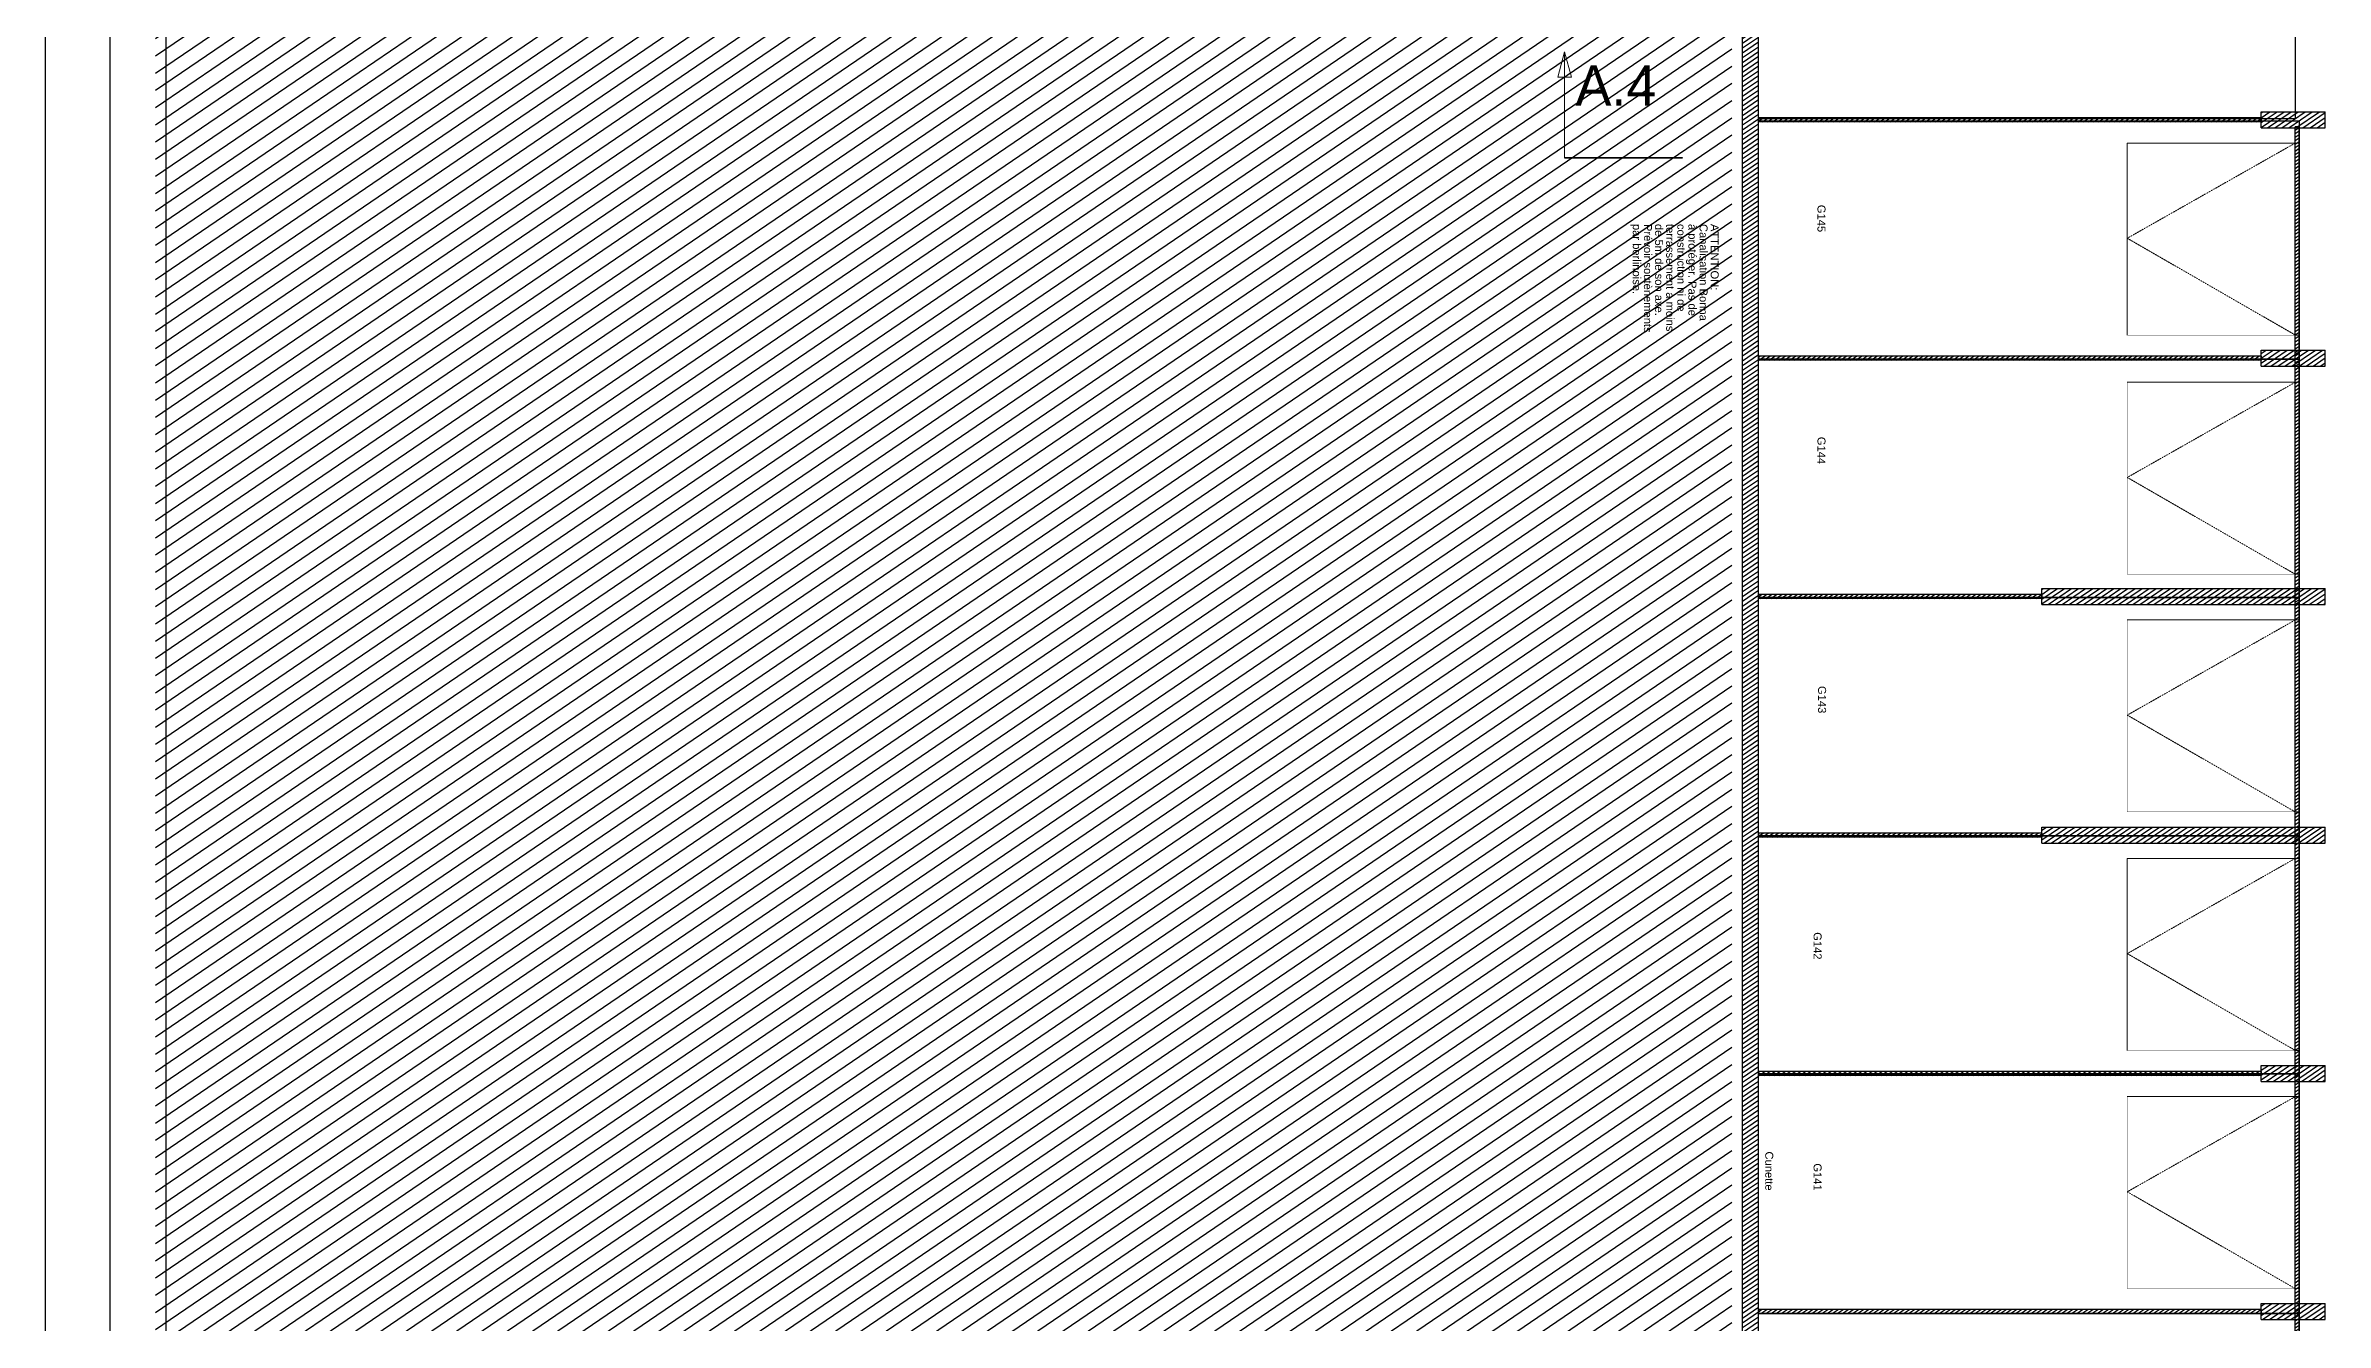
# Model space of a CAD drawing. Header units: millimetres. Extents: x 522027 to 600964, y -380282 to -298602.
# Drawn here: x 522027 to 550518, y -362112 to -346151 of the extents above; entities that cross this region are included whole.
import ezdxf

# ---------------------------------------------------------------- set-up
doc = ezdxf.new("R2010")
doc.units = ezdxf.units.MM
doc.linetypes.add('Style de ligne -1', pattern=[0.41664, 0.20828, -0.20836])
doc.linetypes.add('Style de ligne -6', pattern=[1.04164, 0.625, -0.20828, 0.06943, -0.13893])
doc.layers.add('3-BAT C-Niveau -2', color=7, linetype='Continuous')
doc.layers.add('prlm-ELEC-CFO', color=1, linetype='Continuous', lineweight=25)
doc.styles.add('Arial', font='arial.ttf')
doc.styles.add('Futura Std Book', font='')
doc.styles.get('Futura Std Book').set_extended_font_data('Futura Std Book')
pattern_1 = [(34.276399, (505201.977, 142745.115), (-23.42441, 44.173488), [])]
pattern_2 = [(34.2763986, (505019.333, 142779.704), (18.9067772, -30.5091477), [])]

# ---------------------------------------------------------------- blocks, each defined once
blk = doc.blocks.new('Groupe-158-1')
at = {"color": 7, "linetype": 'Continuous', "lineweight": 5}
blk.add_line((12659.9, -47507.5), (12635.3, -47377.3), dxfattribs=at)
at = {"color": 7, "linetype": 'Style de ligne -6', "lineweight": 35}
blk.add_line((12659.9, -47507.5), (12805.3, -47480), dxfattribs=at)
at = {"color": 7, "linetype": 'Continuous', "lineweight": 13, "flags": 128}
blk.add_lwpolyline([(12633, -47410), (12635.3, -47377.3), (12649.7, -47406.8)], close=True, dxfattribs=at)
at = {"color": 7, "insert": (12651.8, -47391.2), "char_height": 50.34, "attachment_point": 1, "rotation": 10.7313, "line_spacing_factor": 0.962448, "style": 'Futura Std Book'}
blk.add_mtext('A.4', dxfattribs=at)
blk = doc.blocks.new('PORTE DE GARAGE')
at = {"color": 7, "linetype": 'Style de ligne -1', "lineweight": 5}
for p in [(0, 5), (240, 5)]:
    blk.add_line(p, (121, 215), dxfattribs=at)
at = {"color": 7, "linetype": 'Style de ligne -1', "lineweight": 5, "flags": 128}
blk.add_lwpolyline([(0, 215), (240, 215), (240, 5), (0, 5)], close=True, dxfattribs=at)
at = {"color": 7, "linetype": 'Continuous', "lineweight": 13, "flags": 128}
blk.add_lwpolyline([(0, 5), (240, 5), (240, 0), (0, 0)], close=True, dxfattribs=at)

msp = doc.modelspace()

# ---------------------------------------------------------------- hatches: boundary and pattern name
at = {"layer": '3-BAT C-Niveau -2'}
h = msp.add_hatch(dxfattribs=at)
h.set_pattern_fill('H_FER', color=256, scale=10, angle=-10.7236, style=0, pattern_type=2)
h.set_pattern_definition([(34.276399, (1271368.98, -1040570.02), (-100.13346, 146.920128), [])])
h.paths.add_polyline_path([(536116.9, -317044.8), (541535.8, -316081.2), (542301.9, -320390.3), (550386.4, -320390.3), (550386.4, -321159.2), (553730.2, -321159.2), (553730.2, -322751.6), (558901.1, -322751.6), (558901.1, -325977.8), (566141.2, -325977.8), (566141.2, -335133), (571705.6, -335120), (571678.7, -300573.7), (523400.1, -300573.7), (523400.1, -377670.9), (569419.8, -377645.5), (570919.8, -374994.4), (571779.8, -372263.8), (572139.8, -369723.8), (572259.8, -366703.8), (571699.8, -363123.5), (571099.8, -361483.8), (570265.5, -360103.8), (569209.8, -359183.8), (567799.8, -358683.8), (565261.2, -358643.8), (565261.2, -364656.8), (565261.2, -369214.9), (551604, -369214.9), (551604, -367518.8), (543101.2, -367518.8), (543101.2, -331095.5), (537729.9, -326062)])
h = msp.add_hatch(dxfattribs=at)
h.set_pattern_fill('MURS MACONNERIE-2', color=256, scale=10, angle=-10.7236, style=0, pattern_type=2)
h.set_pattern_definition(pattern_1)
h.paths.add_polyline_path([(543231.5, -368039.2), (543431.5, -367839.2), (543431.5, -331460.7), (543231.5, -331615.9)])
h = msp.add_hatch(dxfattribs=at)
h.set_pattern_fill('MURS MACONNERIE-2', color=256, scale=10, angle=-10.7236, style=0, pattern_type=2)
h.set_pattern_definition(pattern_1)
h.paths.add_polyline_path([(549716.7, -346979.2), (549716.7, -347179.2), (550516.7, -347179.2), (550516.7, -346979.2)])
h = msp.add_hatch(dxfattribs=at)
h.set_pattern_fill('50_BETON', color=256, scale=10, angle=-10.7236, style=0, pattern_type=2)
h.set_pattern_definition(pattern_2)
h.paths.add_polyline_path([(549716.7, -347104.2), (549716.7, -347054.2), (543431.5, -347054.2), (543431.5, -347104.2)])
h = msp.add_hatch(dxfattribs=at)
h.set_pattern_fill('50_BETON', color=256, scale=10, angle=-10.7236, style=0, pattern_type=2)
h.set_pattern_definition(pattern_2)
h.paths.add_polyline_path([(550141.5, -367839.2), (550191.5, -367839.2), (550191.5, -347168), (550141.5, -347168)])
h = msp.add_hatch(dxfattribs=at)
h.set_pattern_fill('50_BETON', color=256, scale=10, angle=-10.7236, style=0, pattern_type=2)
h.set_pattern_definition(pattern_2)
h.paths.add_polyline_path([(549716.7, -350084.2), (549716.7, -350034.2), (543431.5, -350034.2), (543431.5, -350084.2)])
h = msp.add_hatch(dxfattribs=at)
h.set_pattern_fill('MURS MACONNERIE-2', color=256, scale=10, angle=-10.7236, style=0, pattern_type=2)
h.set_pattern_definition(pattern_1)
h.paths.add_polyline_path([(549716.7, -349959.2), (549716.7, -350159.2), (550516.7, -350159.2), (550516.7, -349959.2)])
h = msp.add_hatch(dxfattribs=at)
h.set_pattern_fill('MURS MACONNERIE-2', color=256, scale=10, angle=-10.7236, style=0, pattern_type=2)
h.set_pattern_definition(pattern_1)
h.paths.add_polyline_path([(546975.7, -352939.2), (546975.7, -353139.2), (550516.7, -353139.2), (550516.7, -352939.2)])
h = msp.add_hatch(dxfattribs=at)
h.set_pattern_fill('50_BETON', color=256, scale=10, angle=-10.7236, style=0, pattern_type=2)
h.set_pattern_definition(pattern_2)
h.paths.add_polyline_path([(546975.7, -353064.2), (546975.7, -353014.2), (543431.5, -353014.2), (543431.5, -353064.2)])
h = msp.add_hatch(dxfattribs=at)
h.set_pattern_fill('50_BETON', color=256, scale=10, angle=-10.7236, style=0, pattern_type=2)
h.set_pattern_definition(pattern_2)
h.paths.add_polyline_path([(546975.7, -356044.2), (546975.7, -355994.2), (543431.5, -355994.2), (543431.5, -356044.2)])
h = msp.add_hatch(dxfattribs=at)
h.set_pattern_fill('MURS MACONNERIE-2', color=256, scale=10, angle=-10.7236, style=0, pattern_type=2)
h.set_pattern_definition(pattern_1)
h.paths.add_polyline_path([(546975.7, -355919.2), (546975.7, -356119.2), (550516.7, -356119.2), (550516.7, -355919.2)])
h = msp.add_hatch(dxfattribs=at)
h.set_pattern_fill('50_BETON', color=256, scale=10, angle=-10.7236, style=0, pattern_type=2)
h.set_pattern_definition(pattern_2)
h.paths.add_polyline_path([(549716.7, -359024.2), (549716.7, -358974.2), (543431.5, -358974.2), (543431.5, -359024.2)])
h = msp.add_hatch(dxfattribs=at)
h.set_pattern_fill('MURS MACONNERIE-2', color=256, scale=10, angle=-10.7236, style=0, pattern_type=2)
h.set_pattern_definition(pattern_1)
h.paths.add_polyline_path([(549716.7, -358899.2), (549716.7, -359099.2), (550516.7, -359099.2), (550516.7, -358899.2)])
h = msp.add_hatch(dxfattribs=at)
h.set_pattern_fill('50_BETON', color=256, scale=10, angle=-10.7236, style=0, pattern_type=2)
h.set_pattern_definition(pattern_2)
h.paths.add_polyline_path([(549716.7, -362001.5), (549716.7, -361951.5), (543431.5, -361951.5), (543431.5, -362001.5)])
h = msp.add_hatch(dxfattribs=at)
h.set_pattern_fill('MURS MACONNERIE-2', color=256, scale=10, angle=-10.7236, style=0, pattern_type=2)
h.set_pattern_definition(pattern_1)
h.paths.add_polyline_path([(549716.7, -361876.5), (549716.7, -362076.5), (550516.7, -362076.5), (550516.7, -361876.5)])

# ---------------------------------------------------------------- linework, layer by layer
at = {"lineweight": 25}
for points in [[(522026.9, -298601.8), (596908.8, -298601.8), (596908.8, -380281.8), (522026.9, -380281.8)], [(522833.2, -299491.9), (595742.2, -299491.9), (595742.2, -379260.2), (522833.2, -379260.2)]]:
    msp.add_lwpolyline(points, close=True, dxfattribs=at)
at = {"layer": '3-BAT C-Niveau -2'}
for p, q in [((543231.5, -368039.2), (543231.5, -331615.9)), ((543231.5, -368039.2), (543231.5, -331615.9)), ((543431.5, -367839.2), (543431.5, -344449.2)), ((543431.5, -361967.4), (543431.5, -344449.2)), ((549716.7, -346979.2), (550516.7, -346979.2)), ((549716.7, -346979.2), (550516.7, -346979.2)), ((549716.7, -347179.2), (549716.7, -346979.2)), ((550516.7, -347179.2), (550516.7, -346979.2)), ((549716.7, -347054.2), (543431.5, -347054.2)), ((543431.5, -347054.2), (543431.5, -347104.2)), ((549716.7, -347054.2), (543431.5, -347054.2)), ((549716.7, -347104.2), (543431.5, -347104.2)), ((549716.7, -347104.2), (543431.5, -347104.2)), ((549716.7, -347054.2), (549716.7, -347104.2)), ((549716.7, -347179.2), (550516.7, -347179.2)), ((549716.7, -347179.2), (550516.7, -347179.2)), ((550141.5, -367839.2), (550141.5, -347168)), ((550191.5, -347168), (550141.5, -347168)), ((550141.5, -367839.2), (550141.5, -347168)), ((550191.5, -367839.2), (550191.5, -347168)), ((550191.5, -367839.2), (550191.5, -347168)), ((549716.7, -350034.2), (543431.5, -350034.2)), ((543431.5, -350034.2), (543431.5, -350084.2)), ((549716.7, -350034.2), (543431.5, -350034.2)), ((549716.7, -350084.2), (543431.5, -350084.2)), ((549716.7, -350084.2), (543431.5, -350084.2)), ((549716.7, -349959.2), (550516.7, -349959.2)), ((549716.7, -349959.2), (550516.7, -349959.2)), ((549716.7, -350159.2), (549716.7, -349959.2)), ((549716.7, -350034.2), (549716.7, -350084.2)), ((550516.7, -350159.2), (550516.7, -349959.2)), ((549716.7, -350159.2), (550516.7, -350159.2)), ((549716.7, -350159.2), (550516.7, -350159.2)), ((546975.7, -352939.2), (550516.7, -352939.2)), ((546975.7, -352939.2), (550516.7, -352939.2)), ((546975.7, -353139.2), (546975.7, -352939.2)), ((550516.7, -353139.2), (550516.7, -352939.2)), ((546975.7, -353014.2), (543431.5, -353014.2)), ((543431.5, -353014.2), (543431.5, -353064.2)), ((546975.7, -353014.2), (543431.5, -353014.2)), ((546975.7, -353064.2), (543431.5, -353064.2)), ((546975.7, -353064.2), (543431.5, -353064.2)), ((546975.7, -353014.2), (546975.7, -353064.2)), ((546975.7, -353139.2), (550516.7, -353139.2)), ((546975.7, -353139.2), (550516.7, -353139.2)), ((546975.7, -355994.2), (543431.5, -355994.2)), ((543431.5, -355994.2), (543431.5, -356044.2)), ((546975.7, -355994.2), (543431.5, -355994.2)), ((546975.7, -356044.2), (543431.5, -356044.2)), ((546975.7, -356044.2), (543431.5, -356044.2)), ((546975.7, -355919.2), (550516.7, -355919.2)), ((546975.7, -355919.2), (550516.7, -355919.2)), ((546975.7, -356119.2), (546975.7, -355919.2)), ((546975.7, -355994.2), (546975.7, -356044.2)), ((546975.7, -356119.2), (550516.7, -356119.2)), ((546975.7, -356119.2), (550516.7, -356119.2)), ((550516.7, -356119.2), (550516.7, -355919.2)), ((549716.7, -358974.2), (543431.5, -358974.2)), ((543431.5, -358974.2), (543431.5, -359024.2)), ((549716.7, -358974.2), (543431.5, -358974.2)), ((549716.7, -358899.2), (550516.7, -358899.2)), ((549716.7, -358899.2), (550516.7, -358899.2)), ((549716.7, -359099.2), (549716.7, -358899.2)), ((549716.7, -358974.2), (549716.7, -359024.2)), ((549716.7, -359024.2), (543431.5, -359024.2)), ((549716.7, -359024.2), (543431.5, -359024.2)), ((549716.7, -359099.2), (550516.7, -359099.2)), ((549716.7, -359099.2), (550516.7, -359099.2)), ((549716.7, -361951.5), (543431.5, -361951.5)), ((543431.5, -361951.5), (543431.5, -362001.5)), ((549716.7, -361951.5), (543431.5, -361951.5)), ((549716.7, -362001.5), (543431.5, -362001.5)), ((549716.7, -362001.5), (543431.5, -362001.5)), ((549716.7, -361876.5), (550516.7, -361876.5)), ((549716.7, -361876.5), (550516.7, -361876.5)), ((549716.7, -362076.5), (549716.7, -361876.5)), ((549716.7, -361951.5), (549716.7, -362001.5)), ((549716.7, -362076.5), (550516.7, -362076.5)), ((549716.7, -362076.5), (550516.7, -362076.5)), ((550516.7, -362076.5), (550516.7, -361876.5))]:
    msp.add_line(p, q, dxfattribs=at)
at = {"layer": '3-BAT C-Niveau -2', "ltscale": 50.8, "flags": 128}
msp.add_lwpolyline([(523530.3, -301094), (523530.3, -378191.2), (569550.1, -378165.8), (571050.1, -375514.7), (571910.1, -372784.2), (572270.1, -370244.2), (572390.1, -367224.2), (571830.1, -363643.9), (571230.1, -362004.2), (570395.7, -360624.2), (569340.1, -359704.2), (567930.1, -359204.2), (565391.5, -359164.2), (565391.5, -365177.1), (565391.5, -369735.3), (551734.3, -369735.3), (551734.3, -368039.2), (543231.5, -368039.2), (543231.5, -331615.9), (537860.1, -326582.4)], dxfattribs=at)
at = {"layer": '3-BAT C-Niveau -2', "flags": 128}
for points in [[(543431.5, -344363.1), (550141.5, -344363.1), (550141.5, -347065.3), (543431.5, -347065.3)], [(543431.5, -347090.3), (550191.5, -347090.3), (550191.5, -350070.3), (543431.5, -350070.3)], [(543431.5, -350070.3), (550191.5, -350070.3), (550191.5, -353050.3), (543431.5, -353050.3)], [(543431.5, -353050.3), (550191.5, -353050.3), (550191.5, -356030.3), (543431.5, -356030.3)], [(543431.5, -356030.3), (550191.5, -356030.3), (550191.5, -359010.3), (543431.5, -359010.3)], [(543431.5, -358999.2), (550191.5, -358999.2), (550191.5, -362001.5), (543431.5, -362001.5)], [(543431.5, -362001.5), (550191.5, -362001.5), (550191.5, -364959.2), (543431.5, -364959.2)]]:
    msp.add_lwpolyline(points, close=True, dxfattribs=at)
at = {"layer": 'prlm-ELEC-CFO', "lineweight": 30}
msp.add_line((550516.7, -359099.2), (550516.7, -358899.2), dxfattribs=at)

# ---------------------------------------------------------------- block references
at = {"layer": '3-BAT C-Niveau -2', "xscale": 10, "yscale": 10, "zscale": 10}
for name, p, rotation in [('Groupe-158-1', (505019.3, 142779.7), 349.2763985886067), ('PORTE DE GARAGE', (550191.5, -349769.2), 89.9999933324954), ('PORTE DE GARAGE', (550191.5, -352759.2), 89.9999933324954), ('PORTE DE GARAGE', (550191.5, -355730.3), 89.9999933324954), ('PORTE DE GARAGE', (550191.5, -358711.7), 89.9999933324954), ('PORTE DE GARAGE', (550191.5, -361689.2), 89.9999933324954)]:
    msp.add_blockref(name, p, dxfattribs=dict(at, rotation=rotation))

# ---------------------------------------------------------------- texts
at = {"layer": '3-BAT C-Niveau -2', "char_height": 100, "rotation": 269.99999, "style": 'Arial'}
for s, insert, attachment_point, line_spacing_factor in [('G145', (544219.4, -348312.1), 5, 1.060906), ('ATTENTION: \\PCanalisation Bonna\\Pà protéger. Pas de \\Pconstruction ni de \\Pterrassement à moins\\Pde 5m de son axe.\\PPrévoir soutènements \\Ppar berlinoise.\\P', (542935.9, -348380.3), 1, 0.834288), ('G144', (544219.4, -351212.1), 5, 1.060906), ('G143', (544227.1, -354326.8), 5, 1.060906), ('G142', (544171.2, -357405.1), 5, 1.060906), ('Cunette{\\H1.481x;\\P}', (543617.6, -360219.5), 2, 0.834288), ('G141', (544171.1, -360293.9), 5, 1.060906)]:
    msp.add_mtext(s, dxfattribs=dict(at, insert=insert, attachment_point=attachment_point, line_spacing_factor=line_spacing_factor))

doc.saveas('drawing.dxf')
